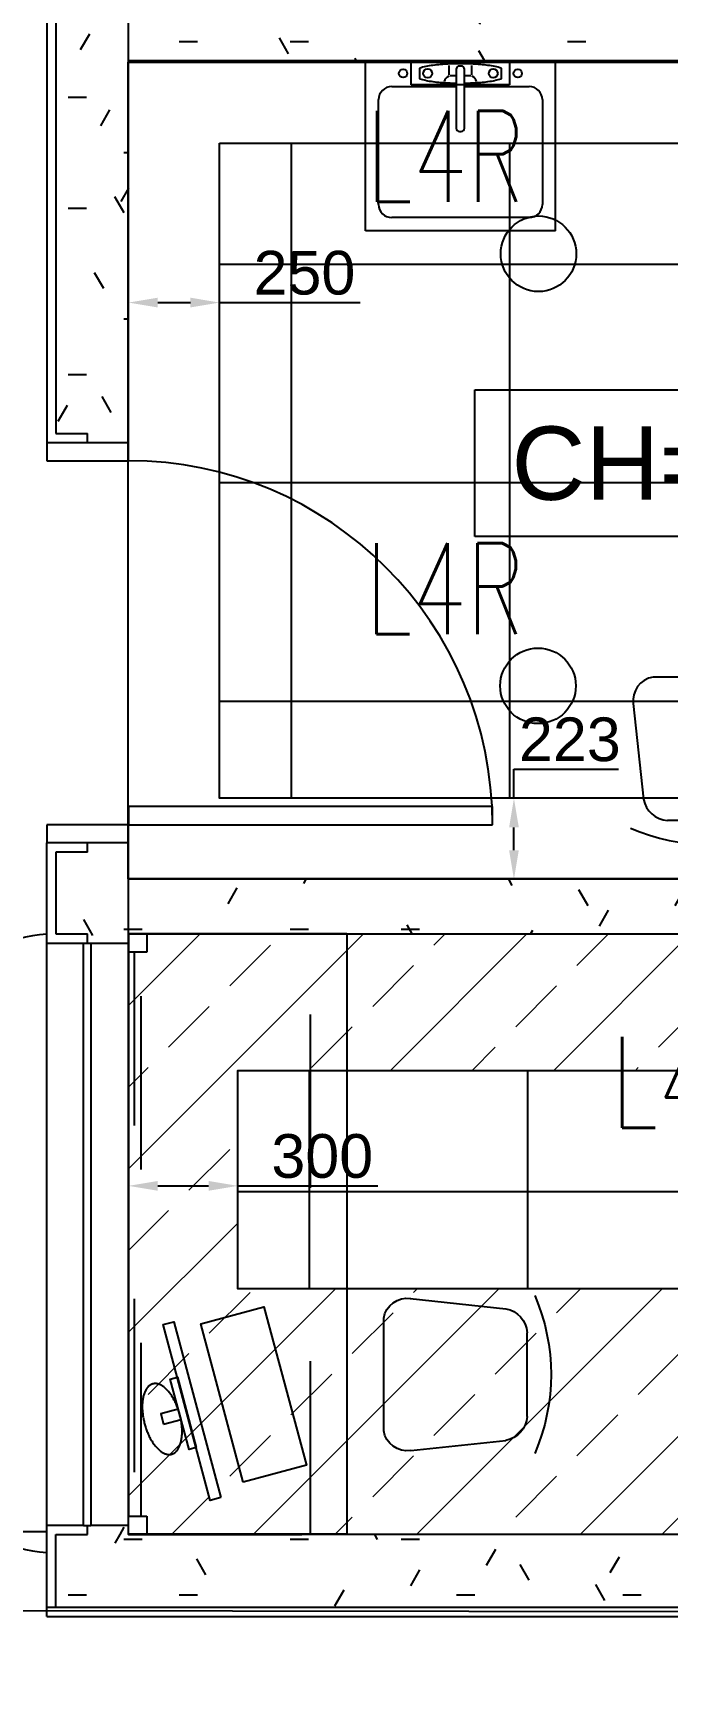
# Model space of a CAD drawing. Header units: millimetres. Extents: x -92759 to 184353, y -15225 to 86714.
# Drawn here: x -64546 to -62801, y 29928 to 34466 of the extents above; entities that cross this region are included whole.
import ezdxf

# ---------------------------------------------------------------- set-up
doc = ezdxf.new("R2010")
doc.units = ezdxf.units.MM
for name, pattern in [('Dash', [952.5, 476.25, -476.25]), ('HIDDEN', [0.375, 0.25, -0.125]), ('IDA - Grid Line', [2100, 1200, -300, 300, -300]), ('IDA - Hidden 2-1', [450, 300, -150])]:
    doc.linetypes.add(name, pattern=pattern)
doc.layers.get('Defpoints').update_dxf_attribs({"color": 8})
for name, color, linetype in [('0-1', 9, 'Continuous'), ('A-_DOOR----_E', 8, 'Continuous'), ('A-_WALL----_E', 8, 'Continuous'), ('A-_WALL----_H', 8, 'Continuous'), ('A-_WALL----_H-1', 9, 'Continuous'), ('A-_WALLPRTN_E', 8, 'Continuous'), ('A-_WIND----_E', 8, 'Continuous'), ('A-PATT-CONC', 8, 'Continuous'), ('AAG_Dimension', 7, 'Continuous'), ('E-_LITG _ CKT -DB', 1, 'HIDDEN'), ('E-legend', 1, 'Continuous'), ('HF', 7, 'Continuous'), ('HF Text', 7, 'Continuous')]:
    doc.layers.add(name, color=color, linetype=linetype)
for name, color, linetype, true_color in [('1599_FURN_RHH_BLK8 _NEW__1ST STY_dwg _2_-1', 7, 'Continuous', 0xaaaaaa), ('A-_DETA----_E-1', 7, 'IDA - Hidden 2-1', 0xa5a5a5), ('A-_DETA----_E-6', 7, 'Continuous', 0x969696), ('A-_DETA----_E-8', 7, 'Continuous', 0xa5a5a5), ('A-_DOOR----_H', 7, 'Dash', 0x000050), ('A-_FURN--3', 7, 'Continuous', 0xaaaaaa), ('A-_FURN--4', 7, 'Continuous', 0xaaaaaa), ('S-_ANOTGRID_E-1', 9, 'IDA - Grid Line', 0x808080)]:
    doc.layers.add(name, color=color, linetype=linetype, true_color=true_color)
doc.layers.add('HFI 9MM FPB', color=94, linetype='Continuous', lineweight=5)
doc.styles.add('Arial', font='arial.ttf')
doc.styles.add('Arial_4', font='arial.ttf', dxfattribs={"height": 1.8})
doc.styles.add('Simplex', font='simplex_.ttf', dxfattribs={"width": 0.7, "height": 450})
doc.styles.get("Standard").update_dxf_attribs({"font": 'arial.ttf'})
doc.dimstyles.get("Standard").update_dxf_attribs({"dimtxt": 0.18, "dimasz": 0.18, "dimexe": 0.18, "dimexo": 0.0625, "dimgap": 0.09, "dimtad": 0, "dimtih": 1, "dimtoh": 1, "dimdec": 4, "dimzin": 0, "dimdsep": 46, "dimtxsty": 'Standard', "dimcen": 0.09, "dimadec": 0, "dimazin": 0, "dimtfac": 1, "dimtdec": 4, "dimtofl": 0, "dimtmove": 0, "dimatfit": 3, "dimfxl": 1, "dimtolj": 1, "dimtzin": 0, "dimarcsym": 0})
pattern_1 = [(0, (-11870.95, 40538.3), (1219.2, 304.8), [50.292, -864.108, 50.292, -864.108, -4876.8]), (0, (-11870.95, 40538.3), (1219.2, 304.8), [-1828.8, 50.292, -1778.508, 50.292, -864.108, -2133.6]), (0, (-11870.95, 40538.3), (1219.2, 304.8), [-4572, 50.292, -559.308, 50.292, -1473.708]), (120, (-11413.75, 40690.7), (-873.5645, 903.4582), [50.292, -864.108, 50.292, -864.108, -4876.8]), (120, (-11413.75, 40690.7), (-873.5645, 903.4582), [-1828.8, 50.292, -1778.508, 50.292, -864.108, -2133.6]), (120, (-11413.75, 40690.7), (-873.5645, 903.4582), [-4572, 50.292, -559.308, 50.292, -1473.708]), (240, (-11261.35, 41300.3), (-345.6355, -1208.2582), [50.292, -864.108, 50.292, -864.108, -4876.8]), (240, (-11261.35, 41300.3), (-345.6355, -1208.2582), [-1828.8, 50.292, -1778.508, 50.292, -864.108, -2133.6]), (240, (-11261.35, 41300.3), (-345.6355, -1208.2582), [-4572, 50.292, -559.308, 50.292, -1473.708])]
pattern_2 = [(0, (-11870.95, 40538.29), (609.6, 152.4), [50.292, -406.908, 50.292, -406.908, -2438.4]), (0, (-11870.95, 40538.29), (609.6, 152.4), [-914.4, 50.292, -864.108, 50.292, -406.908, -1066.8]), (0, (-11870.95, 40538.29), (609.6, 152.4), [-2286, 50.292, -254.508, 50.292, -711.708]), (120, (-11642.35, 40614.49), (-436.78227, 451.7291), [50.292, -406.908, 50.292, -406.908, -2438.4]), (120, (-11642.35, 40614.49), (-436.78227, 451.7291), [-914.4, 50.292, -864.108, 50.292, -406.908, -1066.8]), (120, (-11642.35, 40614.49), (-436.78227, 451.7291), [-2286, 50.292, -254.508, 50.292, -711.708]), (240, (-11566.15, 40919.29), (-172.81773, -604.1291), [50.292, -406.908, 50.292, -406.908, -2438.4]), (240, (-11566.15, 40919.29), (-172.81773, -604.1291), [-914.4, 50.292, -864.108, 50.292, -406.908, -1066.8]), (240, (-11566.15, 40919.29), (-172.81773, -604.1291), [-2286, 50.292, -254.508, 50.292, -711.708])]

# ---------------------------------------------------------------- blocks, each defined once
blk = doc.blocks.new('IDA - F - Single - Swing1 - 1100L X 2200H -TD-03-10510371-BLK8_RHH_1ST STOREY PLAN')
at = {"layer": 'A-_DOOR----_E'}
for p, q in [((500, 1112.5), (450, 1112.5)), ((450, 1112.5), (450, 112.5)), ((500, 112.5), (500, 1112.5)), ((-500, 112.5), (-550, 112.5)), ((-500, -112.5), (-500, 112.5)), ((450, 112.5), (500, 112.5)), ((550, 112.5), (500, 112.5)), ((500, 112.5), (500, -112.5)), ((-550, -112.5), (-500, -112.5)), ((500, -112.5), (550, -112.5))]:
    blk.add_line(p, q, dxfattribs=at)
blk.add_arc((500, 112.5), 1000, 90, 180, dxfattribs=at)
blk = doc.blocks.new('IDA - RS - Roller Shutter - Single - 1550L X 1200H - RS02-10171908-BLK8_RHH_1ST STOREY PLAN')
at = {"layer": 'A-_DOOR----_E'}
for p, q in [((-825, -112.5), (-775, -112.5)), ((-825, -162.5), (-825, -112.5)), ((-775, -112.5), (-775, -162.5)), ((775, -112.5), (825, -112.5)), ((775, -162.5), (775, -112.5)), ((825, -112.5), (825, -162.5)), ((-775, -162.5), (-825, -162.5)), ((825, -162.5), (775, -162.5))]:
    blk.add_line(p, q, dxfattribs=at)
at = {"layer": 'A-_DOOR----_H'}
for p, q in [((825, -112.5), (-825, -112.5)), ((-825, -112.5), (-825, -612.5)), ((775, -127.975), (-775, -127.975)), ((-775, -127.975), (-775, -147.025)), ((775, -147.025), (775, -127.975)), ((825, -612.5), (825, -112.5)), ((-775, -147.025), (775, -147.025)), ((-825, -612.5), (825, -612.5))]:
    blk.add_line(p, q, dxfattribs=at)
blk = doc.blocks.new('IDA - Fixed w Sliding Counter Panel - 1600L x 1200H - B8-AW02-10190272-BLK8_RHH_1ST STOREY PLAN')
at = {"layer": 'A-_WIND----_E'}
for p, q in [((-800, 10), (800, 10)), ((-800, 10), (-800, -10)), ((800, 10), (800, -10)), ((800, -10), (-800, -10))]:
    blk.add_line(p, q, dxfattribs=at)
blk = doc.blocks.new('1599_FURN_RHH_BLK8 _NEW__1ST STY_dwg_CHAIR-10346284-BLK8_RHH_1ST STOREY PLAN')
at = {"layer": 'A-_FURN--4'}
for p, q in [((362639.3, -313382.2), (362869.3, -313382.2)), ((362545.4, -313702.3), (362573.4, -313441.1)), ((362963.4, -313704.2), (362935.2, -313441.1)), ((362599.6, -313776.6), (362909, -313776.6))]:
    blk.add_line(p, q, dxfattribs=at)
for centre, radius, start, end in [((362754.4, -313864.3), 547.7, 66.6649, 113.3351), ((362643.9, -313453.7), 71.6, 93.695, 169.8843), ((362864.7, -313453.7), 71.6, 10.1157, 86.305), ((362610.5, -313711.7), 65.8, 171.7351, 260.4846), ((362898.2, -313711.7), 65.8, 279.5154, 8.2649)]:
    blk.add_arc(centre, radius, start, end, dxfattribs=at)
blk = doc.blocks.new('1599_FURN_RHH_BLK8 _NEW__1ST STY_dwg_MONITOR-10346286-BLK8_RHH_1ST STOREY PLAN')
at = {"layer": 'A-_FURN--4', "flags": 128}
for points in [[(-100, 250), (-70, 250), (-70, -250), (-100, -250)], [(-70, 100), (-50, 100), (-50, -100), (-70, -100)], [(0, 15), (-50, 15), (-50, -15), (0, -15)]]:
    blk.add_lwpolyline(points, close=True, dxfattribs=at)
at = {"layer": 'A-_FURN--4'}
for points in [[(0, 100), (-50, 100), (-50, 0)], [(50, 0), (50, 100), (0, 100)], [(-50, 0), (-50, -100), (0, -100)], [(0, -100), (50, -100), (50, 0)]]:
    blk.add_rational_spline(points, [1, 0.707106781187, 1], degree=2, dxfattribs=at)
blk = doc.blocks.new('1599_FURN_RHH_BLK8 _NEW__1ST STY_dwg_CHAIR-10346283-BLK8_RHH_1ST STOREY PLAN')
at = {"layer": 'A-_FURN--4'}
for p, q in [((362639.3, -313382.2), (362869.3, -313382.2)), ((362545.4, -313702.3), (362573.4, -313441.1)), ((362963.4, -313704.2), (362935.2, -313441.1)), ((362599.6, -313776.6), (362909, -313776.6))]:
    blk.add_line(p, q, dxfattribs=at)
for centre, radius, start, end in [((362754.4, -313864.3), 547.7, 66.6649, 113.3351), ((362643.9, -313453.7), 71.6, 93.695, 169.8843), ((362864.7, -313453.7), 71.6, 10.1157, 86.305), ((362610.5, -313711.7), 65.8, 171.7351, 260.4846), ((362898.2, -313711.7), 65.8, 279.5154, 8.2649)]:
    blk.add_arc(centre, radius, start, end, dxfattribs=at)
blk = doc.blocks.new('1599_FURN_RHH_BLK8 _NEW__1ST STY_dwg _2_-10346281-BLK8_RHH_1ST STOREY PLAN')
at = {"layer": 'A-_DETA----_E-6'}
for p, q in [((-28154.1, -45418), (-28154.1, -44950)), ((-28154.1, -44950), (-27632.1, -44950)), ((-28028.1, -44954.5), (-27758.1, -44954.5)), ((-28028.1, -45017.5), (-28028.1, -44954.5)), ((-28005.6, -44971.5), (-28005.6, -45000.5)), ((-27924.3, -44989.7), (-27924.3, -44963.8)), ((-27904.6, -44974.6), (-27904.6, -45136.6)), ((-27891.1, -44965.6), (-27895.6, -44965.6)), ((-27882.1, -45136.6), (-27882.1, -44974.6)), ((-27861.9, -44989.7), (-27861.9, -44963.8)), ((-27780.6, -45000.5), (-27780.6, -44971.5)), ((-27758.1, -44954.5), (-27758.1, -45017.5)), ((-27632.1, -45418), (-27632.1, -44950)), ((-27758.1, -45017.5), (-28028.1, -45017.5)), ((-27904.9, -44992.1), (-27922.4, -44992.1)), ((-27863.9, -44992.1), (-27882.1, -44992.1)), ((-28118.1, -45346), (-28118.1, -45058)), ((-28082.1, -45022), (-27904.6, -45022)), ((-27882.1, -45022), (-27704.1, -45022)), ((-27668.1, -45058), (-27668.1, -45346)), ((-27895.6, -45145.6), (-27891.1, -45145.6)), ((-27704.1, -45382), (-28082.1, -45382)), ((-27632.1, -45418), (-28154.1, -45418))]:
    blk.add_line(p, q, dxfattribs=at)
for centre, radius in [((-28050.6, -44986), 11.4), ((-27983.1, -44986), 12.3), ((-27803.1, -44986), 12.3), ((-27735.6, -44986), 11.4)]:
    blk.add_circle(centre, radius, dxfattribs=at)
for centre, radius, start, end in [((-27959.9, -45111.7), 147.4, 101.1975, 108.0457), ((-27919.9, -45313.9), 353.6, 94.6876, 101.1975), ((-27893.1, -45640.8), 681.5, 90, 94.6876), ((-27895.6, -44974.6), 9, 90, 180), ((-27893.1, -45640.8), 681.5, 85.3124, 90), ((-27891.1, -44974.6), 9, 0, 90), ((-27866.3, -45313.9), 353.6, 78.8025, 85.3124), ((-27826.3, -45111.7), 147.4, 71.9543, 78.8025), ((-27959.9, -44860.3), 147.4, 251.9543, 258.8025), ((-27919.9, -44658.1), 353.6, 258.8025, 265.3124), ((-27893.1, -44331.2), 681.5, 265.3124, 269.0296), ((-27913.1, -45016.2), 25.7, 118.4413, 161.9853), ((-27893.1, -44331.2), 681.5, 270.9213, 274.6876), ((-27873.1, -45016.2), 25.7, 18.0147, 61.5587), ((-27866.3, -44658.1), 353.6, 274.6876, 281.1975), ((-27826.3, -44860.3), 147.4, 281.1975, 288.0457), ((-28082.1, -45058), 36, 90, 180), ((-27704.1, -45058), 36, 0, 90), ((-27895.6, -45136.6), 9, 180, 270), ((-27891.1, -45136.6), 9, 270, 0), ((-28082.1, -45346), 36, 180, 270), ((-27704.1, -45346), 36, 270, 0)]:
    blk.add_arc(centre, radius, start, end, dxfattribs=at)
at = {"layer": 'A-_FURN--3', "flags": 128}
blk.add_lwpolyline([(-28490.4, -48856.3), (-28606.8, -48421.6), (-28433, -48375), (-28316.5, -48809.7)], close=True, dxfattribs=at)
at = {"layer": 'A-_FURN--4', "flags": 128}
blk.add_lwpolyline([(-28205.1, -47349.1), (-28205.1, -48999.1), (-28805.1, -48999.1), (-28805.1, -47349.1)], close=True, dxfattribs=at)
for name, p, rotation in [('1599_FURN_RHH_BLK8 _NEW__1ST STY_dwg_CHAIR-10346283-BLK8_RHH_1ST STOREY PLAN', (335545.2, -360420.8), 180), ('1599_FURN_RHH_BLK8 _NEW__1ST STY_dwg_MONITOR-10346286-BLK8_RHH_1ST STOREY PLAN', (-28712.8, -48682.9), 195.0000000002767)]:
    blk.add_blockref(name, p, dxfattribs=dict(rotation=rotation))
at = {"extrusion": (0, 0, -1), "zscale": -1, "rotation": 90}
blk.add_blockref('1599_FURN_RHH_BLK8 _NEW__1ST STY_dwg_CHAIR-10346284-BLK8_RHH_1ST STOREY PLAN', (-285672.5, -411314.9), dxfattribs=at)
blk = doc.blocks.new('A$Cb2bf8f38')
at = {"layer": 'A-_WALL----_H'}
h = blk.add_hatch(dxfattribs=at)
h.set_pattern_fill('FP_3', color=256, style=0, pattern_type=2)
h.set_pattern_definition(pattern_1)
h.paths.add_polyline_path([(-21550, -2400), (-21550, -2200), (-21462.5, -2200), (-21462.5, -2175), (-21575, -2175), (-21575, -2400)])
h.paths.add_polyline_path([(-21575, -575), (-21462.5, -575), (-21462.5, -550), (-21550, -550), (-21550, -325), (-21462.5, -325), (-21462.5, -300), (-21575, -300)])
h.paths.add_polyline_path([(-21575, 800), (-21462.5, 800), (-21462.5, 825), (-21550, 825), (-21550, 2700), (-21462.5, 2700), (-21462.5, 2725), (-21575, 2725)])
h.paths.add_polyline_path([(-21575, 3825), (-21462.5, 3825), (-21462.5, 3850), (-21550, 3850), (-21550, 5125), (-21575, 5125)])
h = blk.add_hatch(dxfattribs=at)
h.set_pattern_fill('FP_3', color=256, style=0, pattern_type=2)
h.set_pattern_definition(pattern_1)
h.paths.add_polyline_path([(-10525, -2425), (-10500, -2425), (-10500, -2312.5), (-10525, -2312.5), (-10525, -2321.4)])
h.paths.add_polyline_path([(-12772.8, -2425), (-12125, -2425), (-12125, -2312.5), (-12150, -2312.5), (-12150, -2400), (-21575, -2400), (-21575, -2425), (-14327.6, -2425)])
at = {"layer": 'A-_WALL----_H-1'}
h = blk.add_hatch(dxfattribs=at)
h.set_pattern_fill('FP_1', color=256, style=0, pattern_type=2)
h.set_pattern_definition(pattern_2)
h.paths.add_polyline_path([(-21462.5, -2200), (-21350, -2200), (-21350, -2175), (-21462.5, -2175)])
h.paths.add_polyline_path([(-21462.5, -575), (-21350, -575), (-21350, -300), (-21462.5, -300), (-21462.5, -325), (-21550, -325), (-21550, -550), (-21462.5, -550)])
h.paths.add_polyline_path([(-21462.5, 800), (-21350, 800), (-21350, 2725), (-21462.5, 2725), (-21462.5, 2700), (-21550, 2700), (-21550, 825), (-21462.5, 825)])
h.paths.add_polyline_path([(-21350, 3825), (-21350, 5150), (-21550, 5150), (-21550, 3850), (-21462.5, 3850), (-21462.5, 3825)])
h = blk.add_hatch(dxfattribs=at)
h.set_pattern_fill('FP_1', color=256, style=0, pattern_type=2)
h.set_pattern_definition(pattern_2)
h.paths.add_polyline_path([(-16000, 1850), (-16000, 2000), (-18527, 2000), (-18527, 1850), (-16500, 1850)])
h.paths.add_polyline_path([(-19627, 1850), (-19627, 2000), (-21350, 2000), (-21350, 1850), (-20546.6, 1850)])
h = blk.add_hatch(dxfattribs=at)
h.set_pattern_fill('FP_1', color=256, style=0, pattern_type=2)
h.set_pattern_definition(pattern_2)
h.paths.add_polyline_path([(-16650, -550), (-16650, -400), (-16799, -400), (-16799, -550)])
h.paths.add_polyline_path([(-20546.6, -550), (-17899, -550), (-17899, -400), (-21350, -400), (-21350, -550), (-21300, -550)])
h = blk.add_hatch(dxfattribs=at)
h.set_pattern_fill('FP_1', color=256, style=0, pattern_type=2)
h.set_pattern_definition(pattern_2)
h.paths.add_polyline_path([(-14327.6, -2400), (-10500, -2400), (-10500, -2312.5), (-10500, -2200), (-17300, -2200), (-17300, -2400), (-15882.3, -2400)])
h.paths.add_polyline_path([(-20546.6, -2400), (-17900, -2400), (-17900, -2200), (-21550, -2200), (-21550, -2400), (-21300, -2400)])
h.paths.add_polyline_path([(-10500, -2312.5), (-10500, -2200), (-10525, -2200), (-10525, -2312.5)], flags=17)
blk.add_lwpolyline([(-2385, -9825), (-2385, -5100), (7400, -5125), (7400, 46800), (-18575, 46800), (-18575, 38037.5), (-30600, 38100), (-30625, 26375), (-28100, 26375), (-28100, -2400), (-10500, -2425), (-10500, -9800), (-2385, -9825)], close=True)
at = {"layer": 'A-_DETA----_E-1'}
blk.add_line((-21575, -2192.5), (-27500, -2192.5), dxfattribs=at)
at = {"layer": 'A-_DETA----_E-6'}
for p, q in [((-20699, 1382), (-20699, 1850)), ((-20699, 1850), (-20177, 1850)), ((-20573, 1845.5), (-20303, 1845.5)), ((-20573, 1782.5), (-20573, 1845.5)), ((-20550.5, 1828.5), (-20550.5, 1799.5)), ((-20469.2, 1810.3), (-20469.2, 1836.2)), ((-20449.5, 1825.4), (-20449.5, 1663.4)), ((-20436, 1834.4), (-20440.5, 1834.4)), ((-20427, 1663.4), (-20427, 1825.4)), ((-20406.8, 1810.3), (-20406.8, 1836.2)), ((-20325.5, 1799.5), (-20325.5, 1828.5)), ((-20303, 1845.5), (-20303, 1782.5)), ((-20177, 1382), (-20177, 1850)), ((-20627, 1778), (-20449.5, 1778)), ((-20303, 1782.5), (-20573, 1782.5)), ((-20449.8, 1807.9), (-20467.3, 1807.9)), ((-20408.8, 1807.9), (-20427, 1807.9)), ((-20427, 1778), (-20249, 1778)), ((-20663, 1454), (-20663, 1742)), ((-20213, 1742), (-20213, 1454)), ((-20440.5, 1654.4), (-20436, 1654.4)), ((-20249, 1418), (-20627, 1418)), ((-20177, 1382), (-20699, 1382))]:
    blk.add_line(p, q, dxfattribs=at)
for centre, radius in [((-20595.5, 1814), 11.4), ((-20528, 1814), 12.3), ((-20348, 1814), 12.3), ((-20280.5, 1814), 11.4)]:
    blk.add_circle(centre, radius, dxfattribs=at)
for centre, radius, start, end in [((-20504.8, 1688.3), 147.4, 101.1975, 108.0457), ((-20464.8, 1486.1), 353.6, 94.6876, 101.1975), ((-20438, 1159.2), 681.5, 90, 94.6876), ((-20440.5, 1825.4), 9, 90, 180), ((-20438, 1159.2), 681.5, 85.3124, 90), ((-20436, 1825.4), 9, 0, 90), ((-20411.2, 1486.1), 353.6, 78.8025, 85.3124), ((-20371.2, 1688.3), 147.4, 71.9543, 78.8025), ((-20627, 1742), 36, 90, 180), ((-20504.8, 1939.7), 147.4, 251.9543, 258.8025), ((-20464.8, 2141.9), 353.6, 258.8025, 265.3124), ((-20438, 2468.8), 681.5, 265.3124, 269.0296), ((-20458, 1783.8), 25.7, 118.4413, 161.9853), ((-20438, 2468.8), 681.5, 270.9213, 274.6876), ((-20418, 1783.8), 25.7, 18.0147, 61.5587), ((-20411.2, 2141.9), 353.6, 274.6876, 281.1975), ((-20371.2, 1939.7), 147.4, 281.1975, 288.0457), ((-20249, 1742), 36, 0, 90), ((-20440.5, 1663.4), 9, 180, 270), ((-20436, 1663.4), 9, 270, 0), ((-20627, 1454), 36, 180, 270), ((-20249, 1454), 36, 270, 0)]:
    blk.add_arc(centre, radius, start, end, dxfattribs=at)
at = {"layer": 'A-_DETA----_E-8'}
for centre, start, end in [((-21549, -950), 93.7269, 180), ((-21549, -1850), 180, 266.2731)]:
    blk.add_arc(centre, 400, start, end, dxfattribs=at)
at = {"layer": 'A-_WALL----_E'}
for p, q in [((-21575, 2725), (-21575, 800)), ((-21350, 800), (-21350, 2725)), ((-21550, 2700), (-21550, 825)), ((-21550, 825), (-21462.5, 825)), ((-21462.5, 800), (-21462.5, 825)), ((-21575, 800), (-21350, 800)), ((-21350, -300), (-21575, -300)), ((-21575, -2425), (-21575, -300)), ((-21462.5, -325), (-21462.5, -300)), ((-21350, -550), (-21350, -300)), ((-21550, -325), (-21550, -550)), ((-21462.5, -325), (-21550, -325)), ((-21575, -575), (-21473.6, -575)), ((-21550, -550), (-21462.5, -550)), ((-21462.5, -575), (-21462.5, -550)), ((-21453.6, -575), (-21350, -575)), ((-21350, -600), (-21350, -2150)), ((-21473.6, -2175), (-21575, -2175)), ((-21462.5, -2200), (-21462.5, -2175)), ((-21350, -2175), (-21453.6, -2175)), ((-21550, -2400), (-21550, -2200)), ((-21550, -2200), (-21462.5, -2200)), ((-17900, -2200), (-21300, -2200)), ((-21550, -2400), (-12150, -2400)), ((-21575, -2425), (-10500, -2425))]:
    blk.add_line(p, q, dxfattribs=at)
at = {"layer": 'A-_WALLPRTN_E'}
for p, q in [((-21350, 1850), (-19627, 1850)), ((-17899, -400), (-21350, -400)), ((-21300, -550), (-17899, -550))]:
    blk.add_line(p, q, dxfattribs=at)
at = {"layer": 'S-_ANOTGRID_E-1'}
blk.add_line((-38373.1, -2400), (13584.7, -2400), dxfattribs=at)
at = {"layer": '1599_FURN_RHH_BLK8 _NEW__1ST STY_dwg _2_-1'}
blk.add_blockref('1599_FURN_RHH_BLK8 _NEW__1ST STY_dwg _2_-10346281-BLK8_RHH_1ST STOREY PLAN', (7455.1, 46800), dxfattribs=at)
at = {"layer": 'A-_DOOR----_E'}
for name, p, rotation in [('IDA - F - Single - Swing1 - 1100L X 2200H -TD-03-10510371-BLK8_RHH_1ST STOREY PLAN', (-21462.5, 250), 269.9999999999999), ('IDA - RS - Roller Shutter - Single - 1550L X 1200H - RS02-10171908-BLK8_RHH_1ST STOREY PLAN', (-21462.5, -1375), 89.99999999999991)]:
    blk.add_blockref(name, p, dxfattribs=dict(at, rotation=rotation))
at = {"layer": 'A-_WIND----_E', "rotation": 89.99999999999991}
blk.add_blockref('IDA - Fixed w Sliding Counter Panel - 1600L x 1200H - B8-AW02-10190272-BLK8_RHH_1ST STOREY PLAN', (-21463.6, -1375), dxfattribs=at)
blk = doc.blocks.new('*D568')
at = {"layer": 'AAG_Dimension', "color": 0, "lineweight": -2, "transparency": 16777216}
for p, q in [((-8420, 459284.2), (-8420, 459364.2)), ((-8420, 459364.2), (-8132.8, 459364.2)), ((-8366.2, 459284.2), (-8420.2, 459284.2)), ((-8420, 459141.7), (-8420, 459204.2)), ((-8366.2, 459061.7), (-8420.2, 459061.7))]:
    blk.add_line(p, q, dxfattribs=at)
at = {"layer": 'AAG_Dimension', "color": 0, "transparency": 16777216}
for points in [[(-8433.3, 459204.2), (-8406.6, 459204.2), (-8420, 459284.2)], [(-8433.3, 459141.7), (-8406.6, 459141.7), (-8420, 459061.7)]]:
    blk.add_solid(points, dxfattribs=at)
at = {"layer": 'Defpoints', "color": 0, "transparency": 16777216}
for p in [(-8420, 459284.2), (-8366.1, 459284.2), (-8366.1, 459061.7)]:
    blk.add_point(p, dxfattribs=at)
at = {"layer": 'AAG_Dimension', "color": 152, "true_color": 0x2776bb, "transparency": 16777216, "insert": (-8266.4, 459445.5), "char_height": 120, "attachment_point": 5, "style": 'Arial'}
blk.add_mtext('\\A1;223', dxfattribs=at)
blk = doc.blocks.new('*D569')
at = {"layer": 'AAG_Dimension', "color": 0, "lineweight": -2, "transparency": 16777216}
for p, q in [((-9479, 460646.3), (-9479, 460646.4)), ((-9399, 460646.2), (-9309, 460646.2)), ((-9229, 460646.3), (-9229, 460646.4)), ((-9229, 460646.2), (-8842.3, 460646.2))]:
    blk.add_line(p, q, dxfattribs=at)
at = {"layer": 'AAG_Dimension', "color": 0, "transparency": 16777216}
for points in [[(-9399, 460659.6), (-9399, 460632.9), (-9479, 460646.2)], [(-9309, 460659.6), (-9309, 460632.9), (-9229, 460646.2)]]:
    blk.add_solid(points, dxfattribs=at)
at = {"layer": 'Defpoints', "color": 0, "transparency": 16777216}
for p in [(-9479, 460646.2), (-9229, 460646.2), (-9229, 460646.2)]:
    blk.add_point(p, dxfattribs=at)
at = {"layer": 'AAG_Dimension', "color": 152, "true_color": 0x2776bb, "transparency": 16777216, "insert": (-8995.7, 460727.5), "char_height": 120, "attachment_point": 5, "style": 'Arial'}
blk.add_mtext('\\A1;250', dxfattribs=at)
blk = doc.blocks.new('*D571')
at = {"layer": 'AAG_Dimension', "color": 0, "lineweight": -2, "transparency": 16777216}
for p, q in [((-9479, 458214.8), (-9479, 458219.6)), ((-9399, 458219.5), (-9259, 458219.5)), ((-9179, 458214.8), (-9179, 458219.6)), ((-9179, 458219.5), (-8794.4, 458219.5))]:
    blk.add_line(p, q, dxfattribs=at)
at = {"layer": 'AAG_Dimension', "color": 0, "transparency": 16777216}
for points in [[(-9399, 458232.8), (-9399, 458206.1), (-9479, 458219.5)], [(-9259, 458232.8), (-9259, 458206.1), (-9179, 458219.5)]]:
    blk.add_solid(points, dxfattribs=at)
at = {"layer": 'Defpoints', "color": 0, "transparency": 16777216}
for p in [(-9479, 458214.8), (-9179, 458219.5), (-9179, 458214.8)]:
    blk.add_point(p, dxfattribs=at)
at = {"layer": 'AAG_Dimension', "color": 152, "true_color": 0x2776bb, "transparency": 16777216, "insert": (-8946.7, 458300.8), "char_height": 120, "attachment_point": 5, "style": 'Arial'}
blk.add_mtext('\\A1;300', dxfattribs=at)
blk = doc.blocks.new('A$C020d881d')
at = {"layer": 'E-legend', "lineweight": 25}
blk.add_circle((818.7, 172), 103.8, dxfattribs=at)
at = {"layer": 'E-legend', "lineweight": 25, "style": 'Simplex', "width": 0.7}
blk.add_text('L4R', height=250, dxfattribs=at).set_placement((345.2, 314.3))
blk = doc.blocks.new('EL_B8_L1_R4')
at = {"layer": 'E-_LITG _ CKT -DB', "ltscale": 0.5}
for p in [(-10249.3, -39411.8), (-10250.7, -40598.9), (-9575.7, -41955.3)]:
    blk.add_blockref('A$C020d881d', p, dxfattribs=at)
blk = doc.blocks.new('RCP_B8L1')
at = {"layer": 'A-PATT-CONC'}
h = blk.add_hatch(dxfattribs=at)
h.set_pattern_fill('ANSI37', color=256, scale=189, angle=45)
h.set_pattern_definition([(90, (-9179.05, 458536.7), (-600.075, 0), []), (180, (-9179.05, 458536.7), (-6e-14, -600.075), [])])
h.paths.add_polyline_path([(-4379.04966, 460936.70959), (-3779.04966, 460936.70958), (-3779.04966, 463936.70958), (2820.95034, 463936.70958), (2820.95034, 461536.70959), (-779.04966, 461536.70959), (-779.04966, 457936.70959), (-2276.12281, 457936.70959), (-2276.12281, 459111.70958), (-2426.12281, 459111.70958), (-2426.12281, 457936.70959), (-9179.04966, 457936.70959), (-9179.04966, 458536.70959), (-4379.04966, 458536.70959)])
h = blk.add_hatch(dxfattribs=at)
h.set_pattern_fill('ANSI37', color=256, scale=189, angle=45)
h.set_pattern_definition([(90, (-9229.05, 461084.2), (-600.075, 0), []), (180, (-9229.05, 461084.2), (-6e-14, -600.075), [])])
h.paths.add_polyline_path([(-9229.04966, 461084.22693), (-5029.04967, 461084.22693), (-5029.04967, 459284.22693), (-9229.04966, 459284.22693)])
at = {"layer": 'HFI 9MM FPB'}
h = blk.add_hatch(dxfattribs=at)
h.set_pattern_fill('ANSI33', color=256, scale=50)
h.set_pattern_definition([(45, (-200000, 500000), (-224.5064, 224.5064), []), (45, (-199775.5, 500000), (-224.5064, 224.5064), [158.75, -79.375])])
h.paths.add_polyline_path([(-4379.04966, 460936.70959), (-3779.04966, 460936.70958), (-3779.04966, 463936.70958), (2820.95034, 463936.70958), (2820.95034, 461536.70959), (-779.04966, 461536.70959), (-779.04966, 457936.70959), (-2276.12281, 457936.70959), (-2276.12281, 459111.70958), (-2426.12281, 459111.70958), (-2426.12281, 457936.70959), (-9179.04966, 457936.70959), (-9179.04966, 458536.70959), (-4379.04966, 458536.70959)], flags=16)
h.paths.add_polyline_path([(-9479.04966, 458911.71826), (-4629.04966, 458911.72693), (-4629.04966, 461311.70958), (-3979.04966, 461311.70958), (-3979.04966, 464611.70958), (1370.95034, 464611.70958), (1370.95034, 464161.70958), (1970.95034, 464161.70958), (1970.95034, 464612.6459), (3020.95034, 464612.6459), (3020.95034, 461311.72451), (-429.05517, 461311.72451), (-429.05517, 457261.70958), (-2276.12281, 457261.70958), (-2276.12281, 459111.70958), (-2426.12281, 459111.70958), (-2426.12281, 457261.70958), (-5429.04966, 457261.70958), (-5429.04966, 457661.70958), (-6029.04966, 457661.70958), (-6029.04966, 457261.70958), (-9479.04966, 457261.70091)])
at = {"layer": 'HF'}
for points in [[(-9479.04966, 458911.71826), (-4629.04966, 458911.72693), (-4629.04966, 461311.70958), (-3979.04966, 461311.70958), (-3979.04966, 464611.70958), (1370.95034, 464611.70958), (1370.95034, 464161.70958), (1970.95034, 464161.70958), (1970.95034, 464612.6459), (3020.95034, 464612.6459), (3020.95034, 461311.72451), (-429.05517, 461311.72451), (-429.05517, 457261.70958), (-2276.12281, 457261.70958), (-2276.12281, 459111.70958), (-2426.12281, 459111.70958), (-2426.12281, 457261.70958), (-5429.04966, 457261.70958), (-5429.04966, 457661.70958), (-6029.04966, 457661.70958), (-6029.04966, 457261.70958), (-9479.04966, 457261.70091)], [(-4379.04966, 460936.70959), (-3779.04966, 460936.70958), (-3779.04966, 463936.70958), (2820.95034, 463936.70958), (2820.95034, 461536.70959), (-779.04966, 461536.70959), (-779.04966, 457936.70959), (-2276.12281, 457936.70959), (-2276.12281, 459111.70958), (-2426.12281, 459111.70958), (-2426.12281, 457936.70959), (-9179.04966, 457936.70959), (-9179.04966, 458536.70959), (-4379.04966, 458536.70959)], [(-9480.39659, 461306.72693), (-4779.04966, 461306.72693), (-4779.04966, 459062.6459), (-9480.39659, 459062.6459)], [(-9229.04966, 461084.22693), (-5029.04967, 461084.22693), (-5029.04967, 459284.22693), (-9229.04966, 459284.22693)]]:
    blk.add_lwpolyline(points, close=True, dxfattribs=at)
at = {"layer": 'HF Text', "insert": (-8426.7502, 460305.75706), "char_height": 201.462343, "width": 1263.3462081, "attachment_point": 1, "style": 'Arial_4', "bg_fill": 16, "box_fill_scale": 1.5, "bg_fill_color": 256, "bg_fill_transparency": 0}
blk.add_mtext('CH= 2800', dxfattribs=at)
at = {"layer": 'AAG_Dimension'}
for base, p1, p2, picture, middle in [((-9229.04966, 460646.22022), (-9479.04966, 460646.22022), (-9229.04966, 460646.22022), '*D569', (-8995.6663, 460727.48898)), ((-9179.04966, 458219.46336), (-9479.04966, 458214.76432), (-9179.04966, 458214.76432), '*D571', (-8946.73043, 458300.77305))]:
    dim = blk.add_linear_dim(base=base, p1=p1, p2=p2, dimstyle='Standard', dxfattribs=at)
    dim.commit()
    dim.dimension.update_dxf_attribs({"geometry": picture, "text_midpoint": middle})
dim = blk.add_linear_dim(base=(-8419.980746, 459284.226926), p1=(-8366.109661, 459061.709585), p2=(-8366.109661, 459284.226926), angle=90, dimstyle='Standard', dxfattribs=at)
dim.commit()
dim.dimension.update_dxf_attribs({"geometry": '*D568', "text_midpoint": (-8266.392751, 459445.536613)})

msp = doc.modelspace()

# ---------------------------------------------------------------- block references
at = {"layer": '0-1'}
msp.add_blockref('A$Cb2bf8f38', (-42933, 32541.2), dxfattribs=at)

# ---------------------------------------------------------------- next in the draw order: block references
at = {"color": 0}
msp.add_blockref('EL_B8_L1_R4', (-53725.9, 73099.6), dxfattribs=at)
at = {"layer": 'A-PATT-CONC', "color": 152, "true_color": 0x2776bb}
msp.add_blockref('RCP_B8L1', (-54804, -426920.5), dxfattribs=at)

doc.saveas('drawing.dxf')
